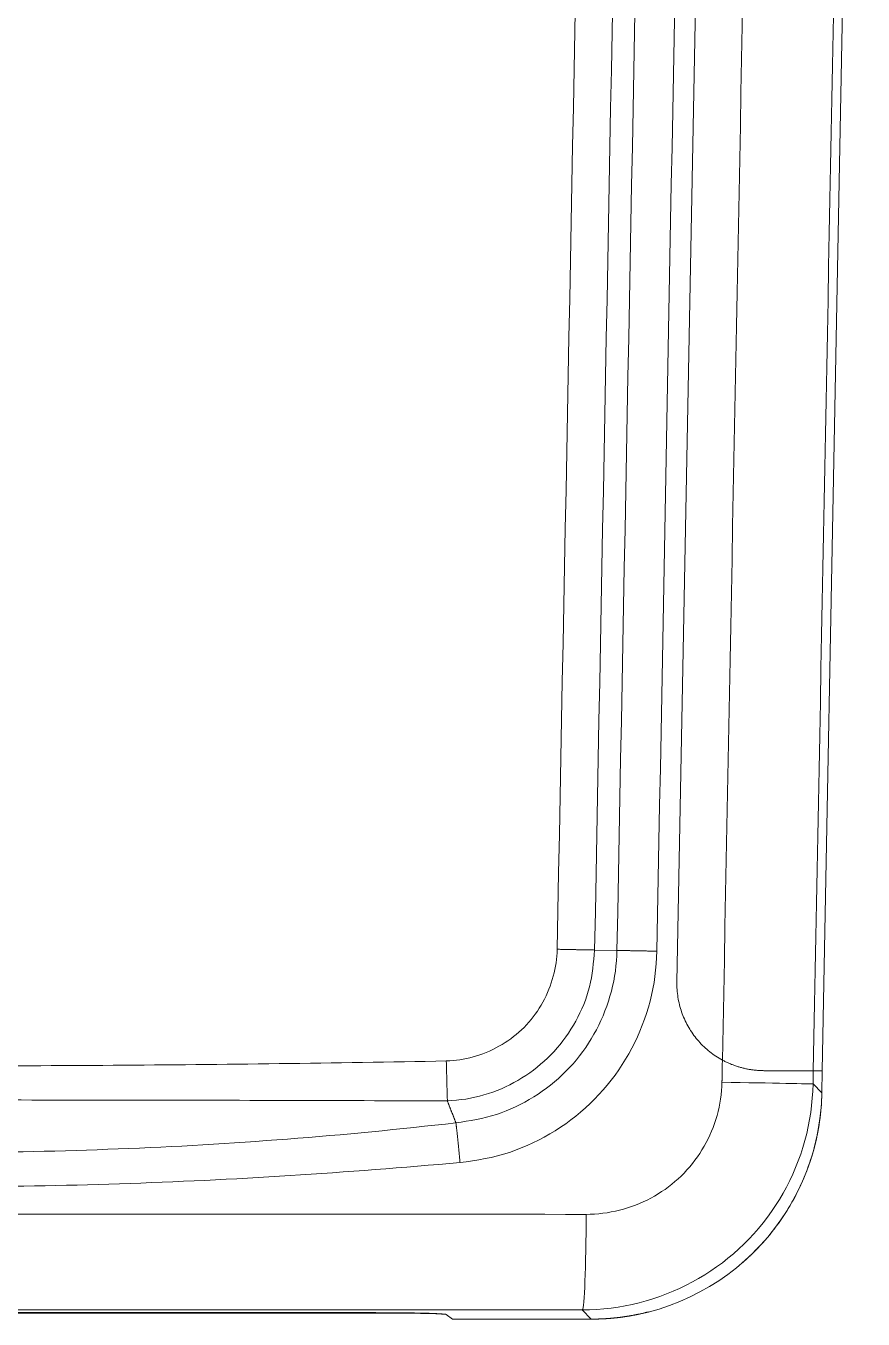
# Model space of a CAD drawing. Header units: inches. Extents: x 0 to 40, y 35.9 to 64.1.
# Drawn here: x 8.057 to 10, y 42.383 to 45.385 of the extents above; entities that cross this region are included whole.
import ezdxf

# ---------------------------------------------------------------- set-up
doc = ezdxf.new("R2010")
doc.units = ezdxf.units.IN
doc.header["$MEASUREMENT"] = 0
doc.layers.add('1', color=7, linetype='Continuous')
doc.layers.add('2', color=7, linetype='Continuous')

# ---------------------------------------------------------------- blocks, each defined once
blk = doc.blocks.new('block 724')
at = {"layer": '1', "color": 43, "lineweight": 18, "true_color": 0xccb266}
blk.add_lwpolyline([(6.7826, 42.3968), (8.8755, 42.3968)], dxfattribs=at)
blk = doc.blocks.new('block 728')
at = {"layer": '1', "color": 43, "lineweight": 18, "true_color": 0xccb266}
blk.add_open_spline([(9.0314, 42.3938), (9.0104, 42.3956), (8.9472, 42.3968), (8.8755, 42.3968)], degree=3, dxfattribs=at)
blk = doc.blocks.new('block 2878')
at = {"layer": '2', "color": 7, "lineweight": 18, "true_color": 0xffffff}
blk.add_lwpolyline([(6.789, 42.3976), (8.8691, 42.3976)], dxfattribs=at)
blk = doc.blocks.new('block 2880')
at = {"layer": '2', "color": 80, "lineweight": 18, "true_color": 0x3fff00}
blk.add_lwpolyline([(9.659, 47.9461), (9.5679, 43.1652)], dxfattribs=at)
blk = doc.blocks.new('block 2882')
at = {"layer": '2', "color": 80, "lineweight": 18, "true_color": 0x3fff00}
blk.add_lwpolyline([(9.9054, 42.9594), (10.0002, 47.9369)], dxfattribs=at)
blk = doc.blocks.new('block 2884')
at = {"layer": '2', "color": 80, "lineweight": 18, "true_color": 0x3fff00}
blk.add_lwpolyline([(9.8846, 42.9594), (9.9054, 42.9594)], dxfattribs=at)
blk = doc.blocks.new('block 2923')
at = {"layer": '2', "color": 7, "lineweight": 18, "true_color": 0xffffff}
blk.add_lwpolyline([(9.5679, 43.1652), (9.659, 47.9461)], dxfattribs=at)
blk = doc.blocks.new('block 2927')
at = {"layer": '2', "color": 7, "lineweight": 18, "true_color": 0xffffff}
blk.add_lwpolyline([(9.9044, 42.9077), (9.884, 42.9285)], dxfattribs=at)
blk = doc.blocks.new('block 2933')
at = {"layer": '2', "color": 7, "lineweight": 18, "true_color": 0xffffff}
blk.add_lwpolyline([(9.0467, 42.3826), (9.3692, 42.3826)], dxfattribs=at)
blk = doc.blocks.new('block 2938')
at = {"layer": '2', "color": 7, "lineweight": 18, "true_color": 0xffffff}
blk.add_lwpolyline([(9.3692, 42.3826), (9.3484, 42.4038)], dxfattribs=at)
blk = doc.blocks.new('block 2939')
at = {"layer": '2', "color": 7, "lineweight": 18, "true_color": 0xffffff}
blk.add_lwpolyline([(9.9044, 42.9077), (9.9054, 42.9594)], dxfattribs=at)
blk = doc.blocks.new('block 2940')
at = {"layer": '2', "color": 7, "lineweight": 18, "true_color": 0xffffff}
blk.add_lwpolyline([(9.377, 43.2395), (9.4289, 43.2385)], dxfattribs=at)
blk = doc.blocks.new('block 2943')
at = {"layer": '2', "color": 7, "lineweight": 18, "true_color": 0xffffff}
blk.add_lwpolyline([(9.0321, 42.3935), (9.0467, 42.3826)], dxfattribs=at)
blk = doc.blocks.new('block 2946')
at = {"layer": '2', "color": 7, "lineweight": 18, "true_color": 0xffffff}
blk.add_lwpolyline([(9.9054, 42.9594), (9.8846, 42.9594)], dxfattribs=at)
blk = doc.blocks.new('block 2960')
at = {"layer": '2', "color": 80, "lineweight": 18, "true_color": 0x3fff00}
blk.add_open_spline([(9.7687, 47.9415), (9.737, 46.2891), (9.7053, 44.6366), (9.6736, 42.9839)], degree=3, dxfattribs=at)
blk = doc.blocks.new('block 2961')
at = {"layer": '2', "color": 80, "lineweight": 18, "true_color": 0x3fff00}
blk.add_open_spline([(9.9795, 47.9373), (9.9479, 46.2782), (9.9162, 44.6189), (9.8846, 42.9594)], degree=3, dxfattribs=at)
blk = doc.blocks.new('block 2963')
at = {"layer": '2', "color": 7, "lineweight": 18, "true_color": 0xffffff}
blk.add_open_spline([(9.3484, 42.4038), (9.3532, 42.4069), (9.3571, 42.5054), (9.3572, 42.6258)], degree=3, dxfattribs=at)
blk = doc.blocks.new('block 2969')
at = {"layer": '2', "color": 7, "lineweight": 18, "true_color": 0xffffff}
blk.add_open_spline([(9.3572, 42.6258), (8.3388, 42.6268), (7.3193, 42.6268), (6.3009, 42.6258)], degree=3, dxfattribs=at)
blk = doc.blocks.new('block 2970')
at = {"layer": '2', "color": 7, "lineweight": 18, "true_color": 0xffffff}
blk.add_open_spline([(9.884, 42.9285), (9.881, 42.9287), (9.7887, 42.9305), (9.6726, 42.9327)], degree=3, dxfattribs=at)
blk = doc.blocks.new('block 2971')
at = {"layer": '2', "color": 7, "lineweight": 18, "true_color": 0xffffff}
blk.add_open_spline([(9.3484, 42.4038), (8.3359, 42.4048), (7.3222, 42.4048), (6.3097, 42.4038)], degree=3, dxfattribs=at)
blk = doc.blocks.new('block 2975')
at = {"layer": '2', "color": 7, "lineweight": 18, "true_color": 0xffffff}
blk.add_open_spline([(9.3692, 42.3826), (9.6609, 42.3826), (9.8989, 42.616), (9.9044, 42.9077)], degree=3, dxfattribs=at)
blk = doc.blocks.new('block 2977')
at = {"layer": '2', "color": 7, "lineweight": 18, "true_color": 0xffffff}
blk.add_open_spline([(9.0321, 42.3935), (9.029, 42.3958), (8.957, 42.3976), (8.8691, 42.3976)], degree=3, dxfattribs=at)
blk = doc.blocks.new('block 3001')
at = {"layer": '2', "color": 80, "lineweight": 18, "true_color": 0x3fff00}
blk.add_open_spline([(9.7698, 42.9594), (9.7698, 42.9594), (9.7739, 42.9594), (9.7739, 42.9594), (9.7739, 42.9594), (9.7779, 42.9594), (9.7779, 42.9594), (9.7779, 42.9594), (9.7818, 42.9594), (9.7818, 42.9594), (9.7818, 42.9594), (9.7857, 42.9594), (9.7857, 42.9594), (9.7857, 42.9594), (9.7895, 42.9594), (9.7895, 42.9594), (9.7895, 42.9594), (9.7933, 42.9594), (9.7933, 42.9594), (9.7933, 42.9594), (9.797, 42.9594), (9.797, 42.9594), (9.797, 42.9594), (9.8007, 42.9594), (9.8007, 42.9594), (9.8007, 42.9594), (9.8042, 42.9594), (9.8042, 42.9594), (9.8042, 42.9594), (9.8077, 42.9594), (9.8077, 42.9594), (9.8077, 42.9594), (9.8112, 42.9594), (9.8112, 42.9594), (9.8112, 42.9594), (9.8146, 42.9594), (9.8146, 42.9594), (9.8146, 42.9594), (9.8179, 42.9594), (9.8179, 42.9594), (9.8179, 42.9594), (9.8211, 42.9594), (9.8211, 42.9594), (9.8211, 42.9594), (9.8243, 42.9594), (9.8243, 42.9594), (9.8243, 42.9594), (9.8274, 42.9594), (9.8274, 42.9594), (9.8274, 42.9594), (9.8304, 42.9594), (9.8304, 42.9594), (9.8304, 42.9594), (9.8334, 42.9594), (9.8334, 42.9594), (9.8334, 42.9594), (9.8363, 42.9594), (9.8363, 42.9594), (9.8363, 42.9594), (9.8391, 42.9594), (9.8391, 42.9594), (9.8391, 42.9594), (9.8418, 42.9594), (9.8418, 42.9594), (9.8418, 42.9594), (9.8445, 42.9594), (9.8445, 42.9594), (9.8445, 42.9594), (9.8471, 42.9594), (9.8471, 42.9594), (9.8471, 42.9594), (9.8496, 42.9594), (9.8496, 42.9594), (9.8496, 42.9594), (9.852, 42.9594), (9.852, 42.9594), (9.852, 42.9594), (9.8544, 42.9594), (9.8544, 42.9594), (9.8544, 42.9594), (9.8566, 42.9594), (9.8566, 42.9594), (9.8566, 42.9594), (9.8588, 42.9594), (9.8588, 42.9594), (9.8588, 42.9594), (9.8609, 42.9594), (9.8609, 42.9594), (9.8609, 42.9594), (9.8629, 42.9594), (9.8629, 42.9594), (9.8629, 42.9594), (9.8649, 42.9594), (9.8649, 42.9594), (9.8649, 42.9594), (9.8667, 42.9594), (9.8667, 42.9594), (9.8667, 42.9594), (9.8685, 42.9594), (9.8685, 42.9594), (9.8685, 42.9594), (9.8702, 42.9594), (9.8702, 42.9594), (9.8702, 42.9594), (9.8718, 42.9594), (9.8718, 42.9594), (9.8718, 42.9594), (9.8733, 42.9594), (9.8733, 42.9594), (9.8733, 42.9594), (9.8747, 42.9594), (9.8747, 42.9594), (9.8747, 42.9594), (9.876, 42.9594), (9.876, 42.9594), (9.876, 42.9594), (9.8773, 42.9594), (9.8773, 42.9594), (9.8773, 42.9594), (9.8784, 42.9594), (9.8784, 42.9594), (9.8784, 42.9594), (9.8795, 42.9594), (9.8795, 42.9594), (9.8795, 42.9594), (9.8804, 42.9594), (9.8804, 42.9594), (9.8804, 42.9594), (9.8813, 42.9594), (9.8813, 42.9594), (9.8813, 42.9594), (9.882, 42.9594), (9.882, 42.9594), (9.882, 42.9594), (9.8827, 42.9594), (9.8827, 42.9594), (9.8827, 42.9594), (9.8833, 42.9594), (9.8833, 42.9594), (9.8833, 42.9594), (9.8838, 42.9594), (9.8838, 42.9594), (9.8838, 42.9594), (9.8842, 42.9594), (9.8842, 42.9594), (9.8842, 42.9594), (9.8844, 42.9594), (9.8844, 42.9594)], degree=3, knots=[0, 0, 0, 0, 1, 1, 1, 2, 2, 2, 3, 3, 3, 4, 4, 4, 5, 5, 5, 6, 6, 6, 7, 7, 7, 8, 8, 8, 9, 9, 9, 10, 10, 10, 11, 11, 11, 12, 12, 12, 13, 13, 13, 14, 14, 14, 15, 15, 15, 16, 16, 16, 17, 17, 17, 18, 18, 18, 19, 19, 19, 20, 20, 20, 21, 21, 21, 22, 22, 22, 23, 23, 23, 24, 24, 24, 25, 25, 25, 26, 26, 26, 27, 27, 27, 28, 28, 28, 29, 29, 29, 30, 30, 30, 31, 31, 31, 32, 32, 32, 33, 33, 33, 34, 34, 34, 35, 35, 35, 36, 36, 36, 37, 37, 37, 38, 38, 38, 39, 39, 39, 40, 40, 40, 41, 41, 41, 42, 42, 42, 43, 43, 43, 44, 44, 44, 45, 45, 45, 46, 46, 46, 47, 47, 47, 48, 48, 48, 49, 49, 49, 49], dxfattribs=at)
blk = doc.blocks.new('block 3003')
at = {"layer": '2', "color": 80, "lineweight": 18, "true_color": 0x3fff00}
blk.add_lwpolyline([(9.6736, 42.9839), (9.6697, 42.986), (9.6659, 42.9883), (9.6622, 42.9906), (9.6585, 42.993), (9.6548, 42.9955), (9.6512, 42.998), (9.6477, 43.0007), (9.6442, 43.0034), (9.6408, 43.0062), (9.6374, 43.0091), (9.6341, 43.012), (9.6309, 43.015), (9.6277, 43.0181), (9.6246, 43.0212), (9.6215, 43.0245), (9.6186, 43.0277), (9.6157, 43.0311), (9.6128, 43.0344), (9.6101, 43.0379), (9.6074, 43.0414), (9.6049, 43.045), (9.6023, 43.0486), (9.5999, 43.0523), (9.5976, 43.056), (9.5953, 43.0598), (9.5932, 43.0636), (9.5911, 43.0675), (9.5891, 43.0714), (9.5872, 43.0754), (9.5853, 43.0794), (9.5836, 43.0834), (9.5819, 43.0875), (9.5804, 43.0916), (9.5789, 43.0957), (9.5775, 43.0999), (9.5762, 43.1041), (9.575, 43.1083), (9.5739, 43.1126), (9.5729, 43.1169), (9.572, 43.1212), (9.5711, 43.1255), (9.5704, 43.1299), (9.5698, 43.1342), (9.5692, 43.1387), (9.5688, 43.1431), (9.5684, 43.1475), (9.5681, 43.1519), (9.568, 43.1563), (9.5679, 43.1608), (9.5679, 43.1652)], dxfattribs=at)
blk = doc.blocks.new('block 3005')
at = {"layer": '2', "color": 80, "lineweight": 18, "true_color": 0x3fff00}
blk.add_lwpolyline([(9.6736, 42.9839), (9.6754, 42.9829), (9.6773, 42.9819), (9.6792, 42.9809), (9.6811, 42.98), (9.683, 42.9791), (9.6849, 42.9782), (9.6868, 42.9774), (9.6887, 42.9765), (9.6906, 42.9757), (9.6925, 42.9749), (9.6944, 42.9741), (9.6964, 42.9734), (9.6983, 42.9726), (9.7003, 42.9719), (9.7022, 42.9712), (9.7041, 42.9705), (9.7061, 42.9698), (9.708, 42.9692), (9.71, 42.9686), (9.7119, 42.968), (9.7139, 42.9674), (9.7159, 42.9669), (9.7178, 42.9664), (9.7198, 42.9659), (9.7217, 42.9654), (9.7237, 42.9649), (9.7257, 42.9644), (9.7276, 42.964), (9.7296, 42.9636), (9.7315, 42.9632), (9.7335, 42.9629), (9.7354, 42.9625), (9.7374, 42.9622), (9.7393, 42.9619), (9.7413, 42.9615), (9.7432, 42.9613), (9.7452, 42.961), (9.7471, 42.9608), (9.749, 42.9606), (9.7509, 42.9604), (9.7529, 42.9602), (9.7548, 42.9601), (9.7567, 42.9599), (9.7586, 42.9598), (9.7605, 42.9597), (9.7624, 42.9596), (9.7642, 42.9595), (9.7661, 42.9595), (9.768, 42.9595), (9.7698, 42.9594)], dxfattribs=at)
blk = doc.blocks.new('block 3018')
at = {"layer": '2', "color": 7, "lineweight": 18, "true_color": 0xffffff}
blk.add_lwpolyline([(9.0327, 42.982), (9.0327, 42.9799), (9.0328, 42.9779), (9.0329, 42.9759), (9.0329, 42.9738), (9.033, 42.9718), (9.033, 42.9698), (9.0331, 42.9677), (9.0331, 42.9657), (9.0332, 42.9636), (9.0332, 42.9616), (9.0333, 42.9595), (9.0334, 42.9575), (9.0334, 42.9555), (9.0335, 42.9535), (9.0335, 42.9514), (9.0336, 42.9494), (9.0336, 42.9474), (9.0337, 42.9454), (9.0337, 42.9434), (9.0338, 42.9414), (9.0338, 42.9394), (9.0339, 42.9375), (9.0339, 42.9355), (9.034, 42.9335), (9.034, 42.9316), (9.0341, 42.9297), (9.0341, 42.9278), (9.0342, 42.9259), (9.0342, 42.924), (9.0343, 42.9221), (9.0343, 42.9202), (9.0344, 42.9184), (9.0344, 42.9166), (9.0345, 42.9148), (9.0345, 42.913), (9.0346, 42.9113), (9.0346, 42.9095), (9.0347, 42.9078), (9.0347, 42.9061), (9.0348, 42.9045), (9.0348, 42.9028), (9.0348, 42.9012), (9.0349, 42.8996), (9.0349, 42.898), (9.035, 42.8964), (9.035, 42.8949), (9.0351, 42.8934), (9.0351, 42.892), (9.0351, 42.8905), (9.0352, 42.8891)], dxfattribs=at)
blk = doc.blocks.new('block 3057')
at = {"layer": '2', "color": 7, "lineweight": 18, "true_color": 0xffffff}
blk.add_lwpolyline([(9.0645, 42.7459), (9.0644, 42.748), (9.0642, 42.7499), (9.064, 42.752), (9.0638, 42.754), (9.0636, 42.756), (9.0634, 42.7581), (9.0633, 42.7601), (9.0631, 42.7621), (9.0629, 42.7642), (9.0627, 42.7662), (9.0625, 42.7683), (9.0623, 42.7703), (9.0621, 42.7723), (9.0619, 42.7744), (9.0617, 42.7764), (9.0615, 42.7784), (9.0613, 42.7804), (9.0611, 42.7824), (9.0609, 42.7844), (9.0607, 42.7864), (9.0605, 42.7884), (9.0603, 42.7903), (9.0601, 42.7923), (9.0599, 42.7942), (9.0597, 42.7961), (9.0596, 42.7981), (9.0593, 42.8), (9.0592, 42.8019), (9.0589, 42.8037), (9.0588, 42.8056), (9.0586, 42.8074), (9.0584, 42.8092), (9.0582, 42.811), (9.058, 42.8128), (9.0578, 42.8146), (9.0576, 42.8163), (9.0574, 42.818), (9.0572, 42.8197), (9.057, 42.8214), (9.0568, 42.823), (9.0567, 42.8247), (9.0565, 42.8263), (9.0563, 42.8278), (9.0561, 42.8294), (9.0559, 42.8309), (9.0558, 42.8324), (9.0556, 42.8339), (9.0554, 42.8354), (9.0552, 42.8368), (9.0551, 42.8382)], dxfattribs=at)
blk = doc.blocks.new('block 3081')
at = {"layer": '2', "color": 7, "lineweight": 18, "true_color": 0xffffff}
blk.add_lwpolyline([(9.0352, 42.8891), (9.0459, 42.89), (9.0566, 42.891), (9.0674, 42.8922), (9.078, 42.8936), (9.0886, 42.8954), (9.0992, 42.8976), (9.1096, 42.9002), (9.12, 42.9031), (9.1303, 42.9063), (9.1405, 42.9098), (9.1506, 42.9136), (9.1606, 42.9176), (9.1704, 42.922), (9.1801, 42.9267), (9.1897, 42.9317), (9.199, 42.9369), (9.2083, 42.9425), (9.2174, 42.9483), (9.2262, 42.9544), (9.2349, 42.9608), (9.2434, 42.9674), (9.2517, 42.9743), (9.2598, 42.9814), (9.2677, 42.9888), (9.2753, 42.9963), (9.2827, 43.0042), (9.2899, 43.0122), (9.2968, 43.0205), (9.3034, 43.029), (9.3099, 43.0376), (9.316, 43.0465), (9.3219, 43.0556), (9.3276, 43.0648), (9.333, 43.0742), (9.3381, 43.0837), (9.3429, 43.0935), (9.3475, 43.1033), (9.3517, 43.1132), (9.3556, 43.1233), (9.3591, 43.1335), (9.3623, 43.1438), (9.365, 43.1542), (9.3674, 43.1647), (9.3694, 43.1752), (9.3712, 43.1859), (9.3726, 43.1965), (9.3739, 43.2072), (9.375, 43.218), (9.376, 43.2287), (9.377, 43.2395)], dxfattribs=at)
blk = doc.blocks.new('block 3086')
at = {"layer": '2', "color": 7, "lineweight": 18, "true_color": 0xffffff}
blk.add_lwpolyline([(7.829, 42.8915), (7.8532, 42.8915), (7.8773, 42.8915), (7.9014, 42.8915), (7.9255, 42.8915), (7.9497, 42.8914), (7.9738, 42.8914), (7.9979, 42.8914), (8.022, 42.8914), (8.0462, 42.8914), (8.0703, 42.8913), (8.0944, 42.8913), (8.1186, 42.8913), (8.1427, 42.8913), (8.1668, 42.8912), (8.1909, 42.8912), (8.215, 42.8912), (8.2392, 42.8912), (8.2633, 42.8911), (8.2874, 42.8911), (8.3115, 42.8911), (8.3357, 42.891), (8.3598, 42.891), (8.3839, 42.891), (8.408, 42.8909), (8.4321, 42.8909), (8.4563, 42.8908), (8.4804, 42.8907), (8.5045, 42.8907), (8.5286, 42.8906), (8.5528, 42.8906), (8.5769, 42.8905), (8.601, 42.8905), (8.6251, 42.8904), (8.6492, 42.8903), (8.6734, 42.8903), (8.6975, 42.8902), (8.7216, 42.8901), (8.7457, 42.8901), (8.7699, 42.89), (8.794, 42.8899), (8.8181, 42.8899), (8.8422, 42.8898), (8.8663, 42.8897), (8.8904, 42.8896), (8.9146, 42.8895), (8.9387, 42.8894), (8.9628, 42.8894), (8.9869, 42.8893), (9.011, 42.8892), (9.0352, 42.8891)], dxfattribs=at)
blk = doc.blocks.new('block 3104')
at = {"layer": '2', "color": 7, "lineweight": 18, "true_color": 0xffffff}
blk.add_lwpolyline([(9.0352, 42.8891), (9.0356, 42.8881), (9.036, 42.8871), (9.0364, 42.8861), (9.0368, 42.8851), (9.0372, 42.884), (9.0376, 42.883), (9.0379, 42.882), (9.0383, 42.881), (9.0387, 42.88), (9.0391, 42.8789), (9.0395, 42.8779), (9.0399, 42.8769), (9.0403, 42.8759), (9.0407, 42.8749), (9.0411, 42.8738), (9.0415, 42.8728), (9.0419, 42.8718), (9.0423, 42.8708), (9.0427, 42.8698), (9.0431, 42.8687), (9.0435, 42.8677), (9.0439, 42.8667), (9.0443, 42.8657), (9.0447, 42.8647), (9.0451, 42.8636), (9.0455, 42.8626), (9.0459, 42.8616), (9.0463, 42.8606), (9.0467, 42.8596), (9.0471, 42.8585), (9.0475, 42.8575), (9.0479, 42.8565), (9.0483, 42.8555), (9.0487, 42.8545), (9.0491, 42.8534), (9.0495, 42.8524), (9.0499, 42.8514), (9.0503, 42.8504), (9.0507, 42.8494), (9.0511, 42.8483), (9.0515, 42.8473), (9.0519, 42.8463), (9.0523, 42.8453), (9.0527, 42.8443), (9.0531, 42.8433), (9.0535, 42.8422), (9.0539, 42.8412), (9.0543, 42.8402), (9.0547, 42.8392), (9.0551, 42.8382)], dxfattribs=at)
blk = doc.blocks.new('block 3115')
at = {"layer": '2', "color": 80, "lineweight": 18, "true_color": 0x3fff00}
blk.add_lwpolyline([(9.4188, 42.3849), (9.4195, 42.3849), (9.4202, 42.385), (9.4208, 42.385), (9.4215, 42.3851), (9.4222, 42.3852), (9.4228, 42.3853), (9.4235, 42.3853), (9.4241, 42.3854), (9.4248, 42.3855), (9.4255, 42.3855), (9.4261, 42.3856), (9.4268, 42.3857), (9.4274, 42.3857), (9.4281, 42.3858), (9.4288, 42.3859), (9.4294, 42.3859), (9.4301, 42.386), (9.4307, 42.3861), (9.4314, 42.3862), (9.4321, 42.3862), (9.4327, 42.3863), (9.4334, 42.3864), (9.434, 42.3865), (9.4347, 42.3866), (9.4354, 42.3867), (9.436, 42.3867), (9.4367, 42.3868), (9.4373, 42.3869), (9.438, 42.387), (9.4387, 42.3871), (9.4393, 42.3872), (9.44, 42.3872), (9.4406, 42.3874), (9.4413, 42.3874), (9.442, 42.3875), (9.4426, 42.3876), (9.4433, 42.3877), (9.4439, 42.3878), (9.4446, 42.3879), (9.4452, 42.388), (9.4459, 42.3881), (9.4466, 42.3882), (9.4472, 42.3883), (9.4479, 42.3884), (9.4485, 42.3885), (9.4492, 42.3886), (9.4498, 42.3887), (9.4505, 42.3888), (9.4512, 42.3889), (9.4518, 42.389)], dxfattribs=at)
blk = doc.blocks.new('block 3117')
at = {"layer": '2', "color": 80, "lineweight": 18, "true_color": 0x3fff00}
blk.add_lwpolyline([(9.3692, 42.3826), (9.3702, 42.3826), (9.3712, 42.3826), (9.3722, 42.3826), (9.3732, 42.3826), (9.3741, 42.3826), (9.3751, 42.3826), (9.3761, 42.3826), (9.3771, 42.3826), (9.3781, 42.3826), (9.3791, 42.3827), (9.3801, 42.3827), (9.3811, 42.3827), (9.3821, 42.3827), (9.3831, 42.3827), (9.3841, 42.3828), (9.3851, 42.3828), (9.3861, 42.3828), (9.3871, 42.3829), (9.3881, 42.3829), (9.3891, 42.3829), (9.39, 42.383), (9.391, 42.383), (9.392, 42.383), (9.393, 42.3831), (9.394, 42.3831), (9.395, 42.3832), (9.396, 42.3832), (9.397, 42.3833), (9.398, 42.3833), (9.399, 42.3834), (9.4, 42.3834), (9.401, 42.3835), (9.402, 42.3836), (9.403, 42.3836), (9.404, 42.3837), (9.4049, 42.3838), (9.4059, 42.3838), (9.4069, 42.3839), (9.4079, 42.384), (9.4089, 42.384), (9.4099, 42.3841), (9.4109, 42.3842), (9.4119, 42.3843), (9.4129, 42.3844), (9.4139, 42.3844), (9.4149, 42.3845), (9.4159, 42.3846), (9.4169, 42.3847), (9.4179, 42.3848), (9.4188, 42.3849)], dxfattribs=at)
blk = doc.blocks.new('block 3118')
at = {"layer": '2', "color": 80, "lineweight": 18, "true_color": 0x3fff00}
blk.add_lwpolyline([(9.7441, 42.5357), (9.75, 42.5416), (9.7558, 42.5475), (9.7615, 42.5536), (9.7671, 42.5597), (9.7726, 42.566), (9.778, 42.5723), (9.7833, 42.5786), (9.7885, 42.5851), (9.7936, 42.5916), (9.7986, 42.5983), (9.8036, 42.6049), (9.8084, 42.6117), (9.8131, 42.6186), (9.8177, 42.6255), (9.8221, 42.6325), (9.8265, 42.6396), (9.8308, 42.6467), (9.8349, 42.6539), (9.839, 42.6611), (9.8429, 42.6684), (9.8467, 42.6758), (9.8504, 42.6833), (9.854, 42.6908), (9.8574, 42.6983), (9.8608, 42.706), (9.864, 42.7136), (9.8671, 42.7213), (9.8701, 42.7291), (9.873, 42.7369), (9.8757, 42.7447), (9.8784, 42.7526), (9.8809, 42.7605), (9.8833, 42.7684), (9.8855, 42.7764), (9.8876, 42.7844), (9.8896, 42.7925), (9.8915, 42.8006), (9.8933, 42.8088), (9.8949, 42.817), (9.8964, 42.8251), (9.8978, 42.8333), (9.8991, 42.8415), (9.9002, 42.8497), (9.9012, 42.858), (9.902, 42.8662), (9.9028, 42.8745), (9.9034, 42.8828), (9.9039, 42.8911), (9.9042, 42.8994), (9.9044, 42.9077)], dxfattribs=at)
blk = doc.blocks.new('block 3121')
at = {"layer": '2', "color": 80, "lineweight": 18, "true_color": 0x3fff00}
blk.add_lwpolyline([(9.4518, 42.389), (9.4528, 42.3891), (9.4539, 42.3893), (9.4549, 42.3895), (9.4559, 42.3896), (9.4569, 42.3898), (9.458, 42.39), (9.459, 42.3901), (9.46, 42.3903), (9.461, 42.3905), (9.4621, 42.3907), (9.4631, 42.3909), (9.4641, 42.391), (9.4651, 42.3912), (9.4661, 42.3914), (9.4672, 42.3916), (9.4682, 42.3918), (9.4692, 42.392), (9.4702, 42.3922), (9.4712, 42.3923), (9.4722, 42.3926), (9.4733, 42.3928), (9.4743, 42.393), (9.4753, 42.3932), (9.4763, 42.3933), (9.4773, 42.3936), (9.4783, 42.3938), (9.4793, 42.394), (9.4804, 42.3942), (9.4814, 42.3944), (9.4824, 42.3946), (9.4834, 42.3949), (9.4844, 42.3951), (9.4854, 42.3953), (9.4864, 42.3955), (9.4874, 42.3958), (9.4884, 42.396), (9.4894, 42.3962), (9.4904, 42.3964), (9.4914, 42.3967), (9.4924, 42.3969), (9.4934, 42.3971), (9.4944, 42.3974), (9.4954, 42.3976), (9.4964, 42.3979), (9.4974, 42.3981), (9.4984, 42.3984), (9.4994, 42.3986), (9.5004, 42.3989), (9.5014, 42.3991), (9.5024, 42.3994)], dxfattribs=at)
blk = doc.blocks.new('block 3122')
at = {"layer": '2', "color": 80, "lineweight": 18, "true_color": 0x3fff00}
blk.add_lwpolyline([(9.721, 42.5143), (9.7215, 42.5148), (9.7219, 42.5152), (9.7224, 42.5156), (9.7229, 42.516), (9.7233, 42.5164), (9.7238, 42.5168), (9.7243, 42.5172), (9.7247, 42.5176), (9.7252, 42.5181), (9.7257, 42.5185), (9.7262, 42.5189), (9.7266, 42.5193), (9.7271, 42.5197), (9.7276, 42.5202), (9.728, 42.5206), (9.7285, 42.521), (9.7289, 42.5214), (9.7294, 42.5218), (9.7299, 42.5223), (9.7303, 42.5227), (9.7308, 42.5231), (9.7313, 42.5235), (9.7317, 42.524), (9.7322, 42.5244), (9.7327, 42.5248), (9.7331, 42.5253), (9.7336, 42.5257), (9.734, 42.5261), (9.7345, 42.5265), (9.735, 42.527), (9.7354, 42.5274), (9.7359, 42.5278), (9.7363, 42.5283), (9.7368, 42.5287), (9.7373, 42.5291), (9.7377, 42.5296), (9.7382, 42.53), (9.7386, 42.5304), (9.7391, 42.5309), (9.7395, 42.5313), (9.74, 42.5317), (9.7405, 42.5322), (9.7409, 42.5326), (9.7414, 42.533), (9.7418, 42.5335), (9.7423, 42.5339), (9.7427, 42.5344), (9.7432, 42.5348), (9.7436, 42.5353), (9.7441, 42.5357)], dxfattribs=at)
blk = doc.blocks.new('block 3139')
at = {"layer": '2', "color": 7, "lineweight": 18, "true_color": 0xffffff}
blk.add_lwpolyline([(9.3572, 42.6258), (9.367, 42.6259), (9.3768, 42.6264), (9.3866, 42.6271), (9.3963, 42.6282), (9.406, 42.6296), (9.4157, 42.6313), (9.4252, 42.6332), (9.4347, 42.6355), (9.4441, 42.638), (9.4535, 42.6408), (9.4627, 42.6439), (9.4719, 42.6473), (9.4809, 42.651), (9.4898, 42.6549), (9.4986, 42.6591), (9.5073, 42.6635), (9.5158, 42.6683), (9.5241, 42.6732), (9.5323, 42.6785), (9.5404, 42.6839), (9.5482, 42.6896), (9.5559, 42.6956), (9.5634, 42.7018), (9.5707, 42.7082), (9.5778, 42.7148), (9.5846, 42.7217), (9.5913, 42.7288), (9.5977, 42.7361), (9.6039, 42.7436), (9.6098, 42.7513), (9.6155, 42.7591), (9.621, 42.7672), (9.6262, 42.7754), (9.6311, 42.7838), (9.6358, 42.7923), (9.6402, 42.801), (9.6444, 42.8098), (9.6483, 42.8187), (9.6519, 42.8277), (9.6553, 42.8369), (9.6583, 42.8461), (9.6611, 42.8555), (9.6636, 42.8649), (9.6658, 42.8744), (9.6677, 42.884), (9.6693, 42.8936), (9.6706, 42.9034), (9.6716, 42.9131), (9.6722, 42.9229), (9.6726, 42.9327)], dxfattribs=at)
blk = doc.blocks.new('block 3164')
at = {"layer": '2', "color": 7, "lineweight": 18, "true_color": 0xffffff}
blk.add_lwpolyline([(9.377, 43.2395), (9.3787, 43.3283), (9.3804, 43.4172), (9.382, 43.506), (9.3837, 43.5948), (9.3854, 43.6836), (9.3871, 43.7725), (9.3888, 43.8613), (9.3905, 43.9501), (9.3922, 44.039), (9.3938, 44.1278), (9.3955, 44.2166), (9.3972, 44.3054), (9.3989, 44.3943), (9.4006, 44.4831), (9.4023, 44.5719), (9.404, 44.6608), (9.4057, 44.7496), (9.4073, 44.8384), (9.409, 44.9272), (9.4107, 45.0161), (9.4124, 45.1049), (9.4141, 45.1937), (9.4158, 45.2825), (9.4175, 45.3714), (9.4192, 45.4602)], dxfattribs=at)
blk = doc.blocks.new('block 3166')
at = {"layer": '2', "color": 7, "lineweight": 18, "true_color": 0xffffff}
blk.add_lwpolyline([(9.0551, 42.8382), (9.0307, 42.8355), (9.0063, 42.8329), (8.9818, 42.8302), (8.9574, 42.8276), (8.933, 42.8251), (8.9086, 42.8225), (8.8842, 42.8201), (8.8597, 42.8176), (8.8353, 42.8153), (8.8108, 42.813), (8.7864, 42.8108), (8.7619, 42.8087), (8.7374, 42.8066), (8.7129, 42.8046), (8.6884, 42.8026), (8.664, 42.8007), (8.6395, 42.7988), (8.6149, 42.797), (8.5904, 42.7952), (8.5659, 42.7935), (8.5414, 42.7919), (8.5169, 42.7903), (8.4924, 42.7887), (8.4678, 42.7873), (8.4433, 42.7858), (8.4188, 42.7845), (8.3942, 42.7832), (8.3697, 42.782), (8.3451, 42.7808), (8.3206, 42.7797), (8.296, 42.7786), (8.2714, 42.7777), (8.2469, 42.7768), (8.2223, 42.7759), (8.1977, 42.7751), (8.1732, 42.7743), (8.1486, 42.7736), (8.124, 42.7729), (8.0995, 42.7723), (8.0749, 42.7718), (8.0503, 42.7713), (8.0257, 42.7709), (8.0011, 42.7705), (7.9766, 42.7702), (7.952, 42.77), (7.9274, 42.7698), (7.9028, 42.7697), (7.8782, 42.7696), (7.8536, 42.7696), (7.829, 42.7696)], dxfattribs=at)
blk = doc.blocks.new('block 3168')
at = {"layer": '2', "color": 7, "lineweight": 18, "true_color": 0xffffff}
blk.add_lwpolyline([(9.5679, 43.1652), (9.5679, 43.1608), (9.568, 43.1563), (9.5681, 43.1519), (9.5684, 43.1475), (9.5688, 43.1431), (9.5692, 43.1387), (9.5698, 43.1342), (9.5704, 43.1299), (9.5711, 43.1255), (9.572, 43.1212), (9.5729, 43.1169), (9.5739, 43.1126), (9.575, 43.1083), (9.5762, 43.1041), (9.5775, 43.0999), (9.5789, 43.0957), (9.5804, 43.0916), (9.5819, 43.0875), (9.5836, 43.0834), (9.5853, 43.0794), (9.5872, 43.0754), (9.5891, 43.0714), (9.5911, 43.0675), (9.5932, 43.0636), (9.5953, 43.0598), (9.5976, 43.056), (9.5999, 43.0523), (9.6023, 43.0486), (9.6049, 43.045), (9.6074, 43.0414), (9.6101, 43.0379), (9.6128, 43.0344), (9.6157, 43.0311), (9.6186, 43.0277), (9.6215, 43.0245), (9.6246, 43.0212), (9.6277, 43.0181), (9.6309, 43.015), (9.6341, 43.012), (9.6374, 43.0091), (9.6408, 43.0062), (9.6442, 43.0034), (9.6477, 43.0007), (9.6512, 42.998), (9.6548, 42.9955), (9.6585, 42.993), (9.6622, 42.9906), (9.6659, 42.9883), (9.6697, 42.986), (9.6736, 42.9839)], dxfattribs=at)
blk = doc.blocks.new('block 3169')
at = {"layer": '2', "color": 7, "lineweight": 18, "true_color": 0xffffff}
blk.add_lwpolyline([(9.5216, 43.2368), (9.5207, 43.2221), (9.5198, 43.2075), (9.5186, 43.1929), (9.517, 43.1783), (9.5149, 43.1638), (9.5123, 43.1493), (9.5092, 43.135), (9.5056, 43.1207), (9.5017, 43.1066), (9.4974, 43.0925), (9.4927, 43.0786), (9.4876, 43.0649), (9.4821, 43.0512), (9.4762, 43.0378), (9.47, 43.0245), (9.4633, 43.0114), (9.4563, 42.9985), (9.4489, 42.9858), (9.4411, 42.9734), (9.4329, 42.9611), (9.4244, 42.9492), (9.4155, 42.9375), (9.4063, 42.926), (9.3968, 42.9149), (9.3869, 42.9039), (9.3768, 42.8933), (9.3663, 42.883), (9.3556, 42.873), (9.3445, 42.8633), (9.3332, 42.8539), (9.3216, 42.8449), (9.3098, 42.8363), (9.2976, 42.828), (9.2853, 42.8201), (9.2727, 42.8125), (9.2599, 42.8053), (9.2469, 42.7984), (9.2337, 42.7919), (9.2204, 42.7858), (9.2068, 42.78), (9.1931, 42.7747), (9.1793, 42.7698), (9.1653, 42.7654), (9.1512, 42.7615), (9.1369, 42.7581), (9.1226, 42.7552), (9.1081, 42.7525), (9.0936, 42.7502), (9.0791, 42.748), (9.0645, 42.7459)], dxfattribs=at)
blk = doc.blocks.new('block 3172')
at = {"layer": '2', "color": 7, "lineweight": 18, "true_color": 0xffffff}
blk.add_lwpolyline([(9.29, 43.2412), (9.2917, 43.33), (9.2934, 43.4188), (9.2951, 43.5077), (9.2968, 43.5965), (9.2986, 43.6853), (9.3003, 43.7741), (9.302, 43.863), (9.3037, 43.9518), (9.3054, 44.0407), (9.3071, 44.1295), (9.3089, 44.2183), (9.3106, 44.3071), (9.3123, 44.3959), (9.314, 44.4848), (9.3157, 44.5736), (9.3174, 44.6624), (9.3191, 44.7512), (9.3209, 44.8401), (9.3226, 44.9289), (9.3243, 45.0177), (9.326, 45.1066), (9.3277, 45.1954), (9.3294, 45.2842), (9.3311, 45.373), (9.3329, 45.4619)], dxfattribs=at)
blk = doc.blocks.new('block 3174')
at = {"layer": '2', "color": 7, "lineweight": 18, "true_color": 0xffffff}
blk.add_lwpolyline([(9.8846, 42.9594), (9.8846, 42.9588), (9.8846, 42.9582), (9.8846, 42.9576), (9.8845, 42.957), (9.8845, 42.9563), (9.8845, 42.9557), (9.8845, 42.9551), (9.8845, 42.9545), (9.8845, 42.9539), (9.8845, 42.9532), (9.8845, 42.9527), (9.8844, 42.952), (9.8844, 42.9514), (9.8844, 42.9508), (9.8844, 42.9502), (9.8844, 42.9496), (9.8844, 42.9489), (9.8844, 42.9483), (9.8844, 42.9477), (9.8844, 42.9471), (9.8843, 42.9465), (9.8843, 42.9458), (9.8843, 42.9452), (9.8843, 42.9446), (9.8843, 42.944), (9.8843, 42.9434), (9.8843, 42.9428), (9.8843, 42.9422), (9.8843, 42.9415), (9.8842, 42.9409), (9.8842, 42.9403), (9.8842, 42.9397), (9.8842, 42.9391), (9.8842, 42.9384), (9.8842, 42.9378), (9.8842, 42.9372), (9.8842, 42.9366), (9.8842, 42.9359), (9.8841, 42.9353), (9.8841, 42.9347), (9.8841, 42.9341), (9.8841, 42.9335), (9.8841, 42.9328), (9.8841, 42.9322), (9.8841, 42.9316), (9.884, 42.931), (9.884, 42.9304), (9.884, 42.9297), (9.884, 42.9291), (9.884, 42.9285)], dxfattribs=at)
blk = doc.blocks.new('block 3175')
at = {"layer": '2', "color": 7, "lineweight": 18, "true_color": 0xffffff}
blk.add_lwpolyline([(9.6726, 42.9327), (9.6726, 42.9338), (9.6726, 42.9348), (9.6726, 42.9358), (9.6727, 42.9368), (9.6727, 42.9379), (9.6727, 42.9389), (9.6727, 42.9399), (9.6727, 42.9409), (9.6728, 42.9419), (9.6728, 42.943), (9.6728, 42.944), (9.6728, 42.945), (9.6728, 42.946), (9.6729, 42.9471), (9.6729, 42.9481), (9.6729, 42.9491), (9.6729, 42.9501), (9.6729, 42.9512), (9.6729, 42.9522), (9.673, 42.9532), (9.673, 42.9542), (9.673, 42.9552), (9.673, 42.9563), (9.6731, 42.9573), (9.6731, 42.9583), (9.6731, 42.9593), (9.6731, 42.9604), (9.6731, 42.9614), (9.6732, 42.9624), (9.6732, 42.9634), (9.6732, 42.9644), (9.6732, 42.9655), (9.6732, 42.9665), (9.6732, 42.9675), (9.6733, 42.9685), (9.6733, 42.9696), (9.6733, 42.9706), (9.6733, 42.9716), (9.6733, 42.9726), (9.6734, 42.9736), (9.6734, 42.9747), (9.6734, 42.9757), (9.6734, 42.9767), (9.6734, 42.9777), (9.6735, 42.9788), (9.6735, 42.9798), (9.6735, 42.9808), (9.6735, 42.9818), (9.6736, 42.9829), (9.6736, 42.9839)], dxfattribs=at)
blk = doc.blocks.new('block 3178')
at = {"layer": '2', "color": 7, "lineweight": 18, "true_color": 0xffffff}
blk.add_lwpolyline([(9.29, 43.2412), (9.2919, 43.2412), (9.2938, 43.2411), (9.2957, 43.2411), (9.2976, 43.241), (9.2995, 43.241), (9.3014, 43.241), (9.3033, 43.2409), (9.3053, 43.2409), (9.3071, 43.2409), (9.309, 43.2408), (9.3109, 43.2408), (9.3128, 43.2408), (9.3147, 43.2407), (9.3166, 43.2407), (9.3184, 43.2406), (9.3203, 43.2406), (9.3221, 43.2406), (9.324, 43.2405), (9.3258, 43.2405), (9.3277, 43.2405), (9.3295, 43.2404), (9.3313, 43.2404), (9.3331, 43.2404), (9.3349, 43.2403), (9.3367, 43.2403), (9.3384, 43.2403), (9.3402, 43.2402), (9.342, 43.2402), (9.3437, 43.2402), (9.3454, 43.2401), (9.3472, 43.2401), (9.3489, 43.24), (9.3506, 43.24), (9.3522, 43.24), (9.3539, 43.2399), (9.3556, 43.2399), (9.3572, 43.2399), (9.3588, 43.2399), (9.3604, 43.2398), (9.362, 43.2398), (9.3636, 43.2398), (9.3651, 43.2397), (9.3667, 43.2397), (9.3682, 43.2397), (9.3697, 43.2397), (9.3712, 43.2396), (9.3727, 43.2396), (9.3741, 43.2396), (9.3756, 43.2395), (9.377, 43.2395)], dxfattribs=at)
blk = doc.blocks.new('block 3191')
at = {"layer": '2', "color": 7, "lineweight": 18, "true_color": 0xffffff}
blk.add_lwpolyline([(9.563, 45.4414), (9.5614, 45.3566), (9.5598, 45.2719), (9.5582, 45.187), (9.5566, 45.1023), (9.555, 45.0175), (9.5534, 44.9327), (9.5518, 44.8479), (9.5502, 44.7631), (9.5487, 44.6783), (9.547, 44.5935), (9.5455, 44.5087), (9.5439, 44.4239), (9.5423, 44.3391), (9.5407, 44.2543), (9.5391, 44.1695), (9.5375, 44.0848), (9.5359, 44), (9.5343, 43.9151), (9.5327, 43.8304), (9.5311, 43.7456), (9.5295, 43.6608), (9.5279, 43.576), (9.5263, 43.4912), (9.5247, 43.4064), (9.5231, 43.3216), (9.5216, 43.2368)], dxfattribs=at)
blk = doc.blocks.new('block 3194')
at = {"layer": '2', "color": 7, "lineweight": 18, "true_color": 0xffffff}
blk.add_lwpolyline([(7.829, 42.9706), (7.8529, 42.9706), (7.8767, 42.9706), (7.9005, 42.9706), (7.9244, 42.9706), (7.9482, 42.9706), (7.9721, 42.9707), (7.9959, 42.9707), (8.0198, 42.9708), (8.0437, 42.9708), (8.0676, 42.9709), (8.0915, 42.971), (8.1155, 42.9711), (8.1394, 42.9712), (8.1633, 42.9713), (8.1873, 42.9715), (8.2113, 42.9716), (8.2353, 42.9717), (8.2593, 42.9719), (8.2832, 42.9721), (8.3073, 42.9722), (8.3313, 42.9724), (8.3553, 42.9726), (8.3794, 42.9728), (8.4034, 42.973), (8.4275, 42.9733), (8.4516, 42.9735), (8.4757, 42.9737), (8.4998, 42.974), (8.5239, 42.9742), (8.548, 42.9745), (8.5721, 42.9748), (8.5963, 42.9751), (8.6204, 42.9754), (8.6446, 42.9757), (8.6688, 42.976), (8.693, 42.9763), (8.7171, 42.9767), (8.7414, 42.977), (8.7656, 42.9774), (8.7898, 42.9777), (8.8141, 42.9781), (8.8383, 42.9785), (8.8626, 42.9789), (8.8868, 42.9793), (8.9111, 42.9797), (8.9354, 42.9802), (8.9597, 42.9806), (8.984, 42.981), (9.0084, 42.9815), (9.0327, 42.982)], dxfattribs=at)
blk = doc.blocks.new('block 3197')
at = {"layer": '2', "color": 7, "lineweight": 18, "true_color": 0xffffff}
blk.add_lwpolyline([(9.0327, 42.982), (9.0406, 42.9823), (9.0484, 42.9829), (9.0563, 42.9837), (9.0641, 42.9847), (9.0718, 42.986), (9.0795, 42.9876), (9.0873, 42.9893), (9.0949, 42.9913), (9.1026, 42.9936), (9.1102, 42.9961), (9.1178, 42.9988), (9.1253, 43.0018), (9.1329, 43.005), (9.1404, 43.0085), (9.1478, 43.0122), (9.155, 43.0161), (9.1621, 43.0202), (9.1691, 43.0245), (9.1758, 43.0289), (9.1824, 43.0336), (9.1889, 43.0385), (9.1951, 43.0436), (9.2013, 43.0489), (9.2073, 43.0544), (9.2131, 43.06), (9.2187, 43.0659), (9.2242, 43.0719), (9.2294, 43.0781), (9.2345, 43.0844), (9.2393, 43.0909), (9.244, 43.0976), (9.2484, 43.1044), (9.2526, 43.1113), (9.2567, 43.1184), (9.2605, 43.1257), (9.2642, 43.1331), (9.2676, 43.1407), (9.2708, 43.1483), (9.2737, 43.1559), (9.2764, 43.1635), (9.2788, 43.1711), (9.281, 43.1788), (9.283, 43.1864), (9.2847, 43.1942), (9.2862, 43.2019), (9.2874, 43.2097), (9.2884, 43.2176), (9.2892, 43.2254), (9.2897, 43.2333), (9.29, 43.2412)], dxfattribs=at)
blk = doc.blocks.new('block 3203')
at = {"layer": '2', "color": 7, "lineweight": 18, "true_color": 0xffffff}
blk.add_lwpolyline([(9.5216, 43.2368), (9.5196, 43.2368), (9.5176, 43.2369), (9.5156, 43.2369), (9.5136, 43.237), (9.5116, 43.237), (9.5096, 43.2371), (9.5076, 43.2371), (9.5056, 43.2371), (9.5036, 43.2372), (9.5016, 43.2372), (9.4996, 43.2372), (9.4976, 43.2373), (9.4956, 43.2373), (9.4936, 43.2373), (9.4916, 43.2374), (9.4896, 43.2374), (9.4876, 43.2375), (9.4856, 43.2375), (9.4836, 43.2375), (9.4817, 43.2376), (9.4797, 43.2376), (9.4778, 43.2376), (9.4758, 43.2377), (9.4739, 43.2377), (9.4719, 43.2377), (9.47, 43.2378), (9.4681, 43.2378), (9.4662, 43.2378), (9.4643, 43.2379), (9.4625, 43.2379), (9.4606, 43.2379), (9.4588, 43.238), (9.4569, 43.238), (9.4551, 43.238), (9.4533, 43.2381), (9.4516, 43.2381), (9.4498, 43.2382), (9.4481, 43.2382), (9.4463, 43.2382), (9.4446, 43.2382), (9.443, 43.2383), (9.4413, 43.2383), (9.4397, 43.2383), (9.4381, 43.2384), (9.4365, 43.2384), (9.4349, 43.2384), (9.4334, 43.2384), (9.4319, 43.2385), (9.4304, 43.2385), (9.4289, 43.2385)], dxfattribs=at)
blk = doc.blocks.new('block 3206')
at = {"layer": '2', "color": 7, "lineweight": 18, "true_color": 0xffffff}
blk.add_lwpolyline([(9.0645, 42.7459), (9.0399, 42.7439), (9.0152, 42.7418), (8.9906, 42.7398), (8.9659, 42.7378), (8.9413, 42.7357), (8.9166, 42.7338), (8.892, 42.7318), (8.8673, 42.7298), (8.8426, 42.7279), (8.818, 42.726), (8.7933, 42.7242), (8.7686, 42.7224), (8.7439, 42.7207), (8.7193, 42.719), (8.6946, 42.7174), (8.6699, 42.7158), (8.6452, 42.7142), (8.6205, 42.7127), (8.5958, 42.7113), (8.5711, 42.7099), (8.5464, 42.7086), (8.5217, 42.7073), (8.4969, 42.706), (8.4722, 42.7048), (8.4475, 42.7036), (8.4228, 42.7025), (8.3981, 42.7014), (8.3734, 42.7004), (8.3486, 42.6994), (8.3239, 42.6984), (8.2992, 42.6975), (8.2744, 42.6967), (8.2497, 42.6959), (8.225, 42.6952), (8.2002, 42.6945), (8.1755, 42.6939), (8.1508, 42.6933), (8.126, 42.6928), (8.1013, 42.6923), (8.0765, 42.6919), (8.0518, 42.6916), (8.027, 42.6913), (8.0023, 42.691), (7.9775, 42.6908), (7.9528, 42.6906), (7.928, 42.6905), (7.9033, 42.6903), (7.8786, 42.6902), (7.8538, 42.69), (7.829, 42.6899)], dxfattribs=at)
blk = doc.blocks.new('block 3217')
at = {"layer": '2', "color": 7, "lineweight": 18, "true_color": 0xffffff}
blk.add_lwpolyline([(9.4713, 45.4592), (9.4696, 45.3704), (9.4679, 45.2815), (9.4662, 45.1927), (9.4645, 45.1039), (9.4628, 45.0151), (9.4611, 44.9262), (9.4594, 44.8374), (9.4578, 44.7486), (9.456, 44.6598), (9.4544, 44.5709), (9.4527, 44.4821), (9.451, 44.3933), (9.4493, 44.3044), (9.4476, 44.2156), (9.4459, 44.1268), (9.4442, 44.038), (9.4425, 43.9492), (9.4408, 43.8603), (9.4391, 43.7715), (9.4374, 43.6827), (9.4357, 43.5938), (9.434, 43.505), (9.4323, 43.4162), (9.4306, 43.3273), (9.4289, 43.2385)], dxfattribs=at)
blk = doc.blocks.new('block 3223')
at = {"layer": '2', "color": 7, "lineweight": 18, "true_color": 0xffffff}
blk.add_lwpolyline([(9.4289, 43.2385), (9.4283, 43.2265), (9.4275, 43.2146), (9.4265, 43.2026), (9.4251, 43.1907), (9.4233, 43.1789), (9.4212, 43.1671), (9.4186, 43.1554), (9.4158, 43.1437), (9.4126, 43.1322), (9.4091, 43.1207), (9.4052, 43.1094), (9.401, 43.0981), (9.3965, 43.087), (9.3917, 43.0761), (9.3866, 43.0652), (9.3811, 43.0545), (9.3753, 43.044), (9.3693, 43.0336), (9.3629, 43.0235), (9.3563, 43.0135), (9.3493, 43.0037), (9.3421, 42.9941), (9.3346, 42.9847), (9.3268, 42.9756), (9.3188, 42.9667), (9.3105, 42.958), (9.3019, 42.9496), (9.2931, 42.9415), (9.284, 42.9336), (9.2747, 42.926), (9.2653, 42.9187), (9.2555, 42.9117), (9.2456, 42.9049), (9.2355, 42.8985), (9.2252, 42.8923), (9.2148, 42.8864), (9.2042, 42.8808), (9.1934, 42.8755), (9.1825, 42.8705), (9.1714, 42.8659), (9.1602, 42.8616), (9.1489, 42.8577), (9.1374, 42.8543), (9.1259, 42.8513), (9.1142, 42.8486), (9.1025, 42.8462), (9.0907, 42.844), (9.0788, 42.8419), (9.067, 42.84), (9.0551, 42.8382)], dxfattribs=at)
blk = doc.blocks.new('block 3229')
at = {"layer": '2', "color": 7, "lineweight": 18, "true_color": 0xffffff}
blk.add_lwpolyline([(9.7698, 42.9594), (9.768, 42.9595), (9.7661, 42.9595), (9.7642, 42.9595), (9.7624, 42.9596), (9.7605, 42.9597), (9.7586, 42.9598), (9.7567, 42.9599), (9.7548, 42.9601), (9.7529, 42.9602), (9.7509, 42.9604), (9.749, 42.9606), (9.7471, 42.9608), (9.7452, 42.961), (9.7432, 42.9613), (9.7413, 42.9615), (9.7393, 42.9619), (9.7374, 42.9622), (9.7354, 42.9625), (9.7335, 42.9629), (9.7315, 42.9632), (9.7296, 42.9636), (9.7276, 42.964), (9.7257, 42.9644), (9.7237, 42.9649), (9.7217, 42.9654), (9.7198, 42.9659), (9.7178, 42.9664), (9.7159, 42.9669), (9.7139, 42.9674), (9.7119, 42.968), (9.71, 42.9686), (9.708, 42.9692), (9.7061, 42.9698), (9.7041, 42.9705), (9.7022, 42.9712), (9.7003, 42.9719), (9.6983, 42.9726), (9.6964, 42.9734), (9.6944, 42.9741), (9.6925, 42.9749), (9.6906, 42.9757), (9.6887, 42.9765), (9.6868, 42.9774), (9.6849, 42.9782), (9.683, 42.9791), (9.6811, 42.98), (9.6792, 42.9809), (9.6773, 42.9819), (9.6754, 42.9829), (9.6736, 42.9839)], dxfattribs=at)
blk = doc.blocks.new('block 3241')
at = {"layer": '2', "color": 7, "lineweight": 18, "true_color": 0xffffff}
blk.add_open_spline([(9.8846, 42.9594), (9.8844, 42.9594), (9.8842, 42.9594), (9.8842, 42.9594), (9.8842, 42.9594), (9.8838, 42.9594), (9.8838, 42.9594), (9.8838, 42.9594), (9.8833, 42.9594), (9.8833, 42.9594), (9.8833, 42.9594), (9.8827, 42.9594), (9.8827, 42.9594), (9.8827, 42.9594), (9.882, 42.9594), (9.882, 42.9594), (9.882, 42.9594), (9.8813, 42.9594), (9.8813, 42.9594), (9.8813, 42.9594), (9.8804, 42.9594), (9.8804, 42.9594), (9.8804, 42.9594), (9.8795, 42.9594), (9.8795, 42.9594), (9.8795, 42.9594), (9.8784, 42.9594), (9.8784, 42.9594), (9.8784, 42.9594), (9.8773, 42.9594), (9.8773, 42.9594), (9.8773, 42.9594), (9.876, 42.9594), (9.876, 42.9594), (9.876, 42.9594), (9.8747, 42.9594), (9.8747, 42.9594), (9.8747, 42.9594), (9.8733, 42.9594), (9.8733, 42.9594), (9.8733, 42.9594), (9.8718, 42.9594), (9.8718, 42.9594), (9.8718, 42.9594), (9.8702, 42.9594), (9.8702, 42.9594), (9.8702, 42.9594), (9.8685, 42.9594), (9.8685, 42.9594), (9.8685, 42.9594), (9.8667, 42.9594), (9.8667, 42.9594), (9.8667, 42.9594), (9.8649, 42.9594), (9.8649, 42.9594), (9.8649, 42.9594), (9.8629, 42.9594), (9.8629, 42.9594), (9.8629, 42.9594), (9.8609, 42.9594), (9.8609, 42.9594), (9.8609, 42.9594), (9.8588, 42.9594), (9.8588, 42.9594), (9.8588, 42.9594), (9.8566, 42.9594), (9.8566, 42.9594), (9.8566, 42.9594), (9.8544, 42.9594), (9.8544, 42.9594), (9.8544, 42.9594), (9.852, 42.9594), (9.852, 42.9594), (9.852, 42.9594), (9.8496, 42.9594), (9.8496, 42.9594), (9.8496, 42.9594), (9.8471, 42.9594), (9.8471, 42.9594), (9.8471, 42.9594), (9.8445, 42.9594), (9.8445, 42.9594), (9.8445, 42.9594), (9.8418, 42.9594), (9.8418, 42.9594), (9.8418, 42.9594), (9.8391, 42.9594), (9.8391, 42.9594), (9.8391, 42.9594), (9.8363, 42.9594), (9.8363, 42.9594), (9.8363, 42.9594), (9.8334, 42.9594), (9.8334, 42.9594), (9.8334, 42.9594), (9.8304, 42.9594), (9.8304, 42.9594), (9.8304, 42.9594), (9.8274, 42.9594), (9.8274, 42.9594), (9.8274, 42.9594), (9.8243, 42.9594), (9.8243, 42.9594), (9.8243, 42.9594), (9.8211, 42.9594), (9.8211, 42.9594), (9.8211, 42.9594), (9.8179, 42.9594), (9.8179, 42.9594), (9.8179, 42.9594), (9.8146, 42.9594), (9.8146, 42.9594), (9.8146, 42.9594), (9.8112, 42.9594), (9.8112, 42.9594), (9.8112, 42.9594), (9.8077, 42.9594), (9.8077, 42.9594), (9.8077, 42.9594), (9.8042, 42.9594), (9.8042, 42.9594), (9.8042, 42.9594), (9.8007, 42.9594), (9.8007, 42.9594), (9.8007, 42.9594), (9.797, 42.9594), (9.797, 42.9594), (9.797, 42.9594), (9.7933, 42.9594), (9.7933, 42.9594), (9.7933, 42.9594), (9.7895, 42.9594), (9.7895, 42.9594), (9.7895, 42.9594), (9.7857, 42.9594), (9.7857, 42.9594), (9.7857, 42.9594), (9.7818, 42.9594), (9.7818, 42.9594), (9.7818, 42.9594), (9.7779, 42.9594), (9.7779, 42.9594), (9.7779, 42.9594), (9.7739, 42.9594), (9.7739, 42.9594), (9.7739, 42.9594), (9.7698, 42.9594), (9.7698, 42.9594)], degree=3, knots=[0, 0, 0, 0, 1, 1, 1, 2, 2, 2, 3, 3, 3, 4, 4, 4, 5, 5, 5, 6, 6, 6, 7, 7, 7, 8, 8, 8, 9, 9, 9, 10, 10, 10, 11, 11, 11, 12, 12, 12, 13, 13, 13, 14, 14, 14, 15, 15, 15, 16, 16, 16, 17, 17, 17, 18, 18, 18, 19, 19, 19, 20, 20, 20, 21, 21, 21, 22, 22, 22, 23, 23, 23, 24, 24, 24, 25, 25, 25, 26, 26, 26, 27, 27, 27, 28, 28, 28, 29, 29, 29, 30, 30, 30, 31, 31, 31, 32, 32, 32, 33, 33, 33, 34, 34, 34, 35, 35, 35, 36, 36, 36, 37, 37, 37, 38, 38, 38, 39, 39, 39, 40, 40, 40, 41, 41, 41, 42, 42, 42, 43, 43, 43, 44, 44, 44, 45, 45, 45, 46, 46, 46, 47, 47, 47, 48, 48, 48, 49, 49, 49, 49], dxfattribs=at)
blk = doc.blocks.new('block 3242')
at = {"layer": '2', "color": 7, "lineweight": 18, "true_color": 0xffffff}
blk.add_lwpolyline([(9.884, 42.9285), (9.8834, 42.9118), (9.8823, 42.8952), (9.8807, 42.8786), (9.8786, 42.8621), (9.876, 42.8457), (9.8728, 42.8294), (9.8692, 42.8132), (9.865, 42.7972), (9.8604, 42.7813), (9.8553, 42.7656), (9.8496, 42.7499), (9.8435, 42.7345), (9.8369, 42.7192), (9.8299, 42.7042), (9.8223, 42.6893), (9.8144, 42.6748), (9.8059, 42.6604), (9.797, 42.6464), (9.7878, 42.6326), (9.778, 42.6192), (9.7679, 42.606), (9.7574, 42.5932), (9.7465, 42.5807), (9.7352, 42.5686), (9.7236, 42.5568), (9.7116, 42.5454), (9.6992, 42.5344), (9.6865, 42.5238), (9.6735, 42.5136), (9.6602, 42.5038), (9.6465, 42.4944), (9.6326, 42.4855), (9.6184, 42.4769), (9.6039, 42.4688), (9.5892, 42.4612), (9.5742, 42.454), (9.5591, 42.4472), (9.5437, 42.441), (9.5282, 42.4351), (9.5124, 42.4298), (9.4965, 42.4249), (9.4805, 42.4205), (9.4643, 42.4166), (9.448, 42.4133), (9.4316, 42.4104), (9.4151, 42.408), (9.3985, 42.4061), (9.3819, 42.4048), (9.3651, 42.404), (9.3484, 42.4038)], dxfattribs=at)

msp = doc.modelspace()

# ---------------------------------------------------------------- block references
at = {"layer": '1'}
for name in ['block 724', 'block 728']:
    msp.add_blockref(name, (0, 0), dxfattribs=at)
at = {"layer": '2'}
for name in ['block 2880', 'block 2923', 'block 2960', 'block 2961', 'block 2882', 'block 3172', 'block 3164', 'block 3217', 'block 3191', 'block 3197', 'block 3081', 'block 3223', 'block 3169', 'block 3178', 'block 2940', 'block 3203', 'block 3003', 'block 3168', 'block 3194', 'block 3018', 'block 3175', 'block 3005', 'block 3229', 'block 3001', 'block 3241', 'block 3174', 'block 2884', 'block 2946', 'block 2939', 'block 3242', 'block 3139', 'block 2975', 'block 2970', 'block 3118', 'block 2927', 'block 3086', 'block 3104', 'block 3166', 'block 3057', 'block 3206', 'block 2969', 'block 2963', 'block 3122', 'block 2971', 'block 2878', 'block 2977', 'block 2938', 'block 3121', 'block 2943', 'block 2933', 'block 3117', 'block 3115']:
    msp.add_blockref(name, (0, 0), dxfattribs=at)

doc.saveas('drawing.dxf')
